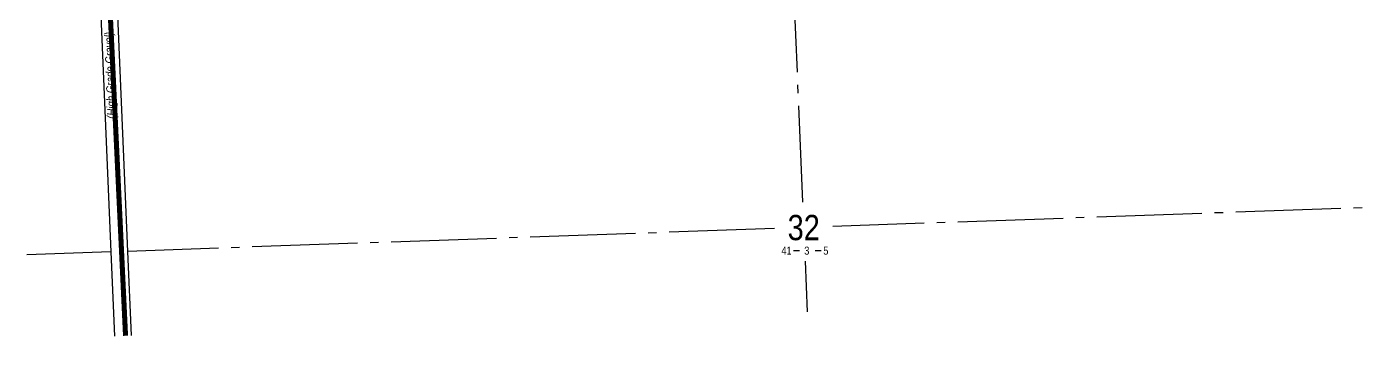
# Model space of a CAD drawing. Extents: x 665644 to 688844, y 5825051 to 5844826.
# Drawn here: x 675431 to 677013, y 5827943 to 5828313 of the extents above; entities that cross this region are included whole.
import ezdxf
from ezdxf.enums import TextEntityAlignment as Align

# ---------------------------------------------------------------- set-up
doc = ezdxf.new("R2010")
doc.units = 0
doc.header["$LTSCALE"] = 5
doc.linetypes.add('foc-QUARTERLINE', pattern=[33, 25, -3, 2, -3])
for name, color, linetype in [('10', 1, 'Continuous'), ('9', 3, 'Continuous'), ('AS-ROADS', 254, 'Continuous'), ('L-QSEC', 8, 'foc-QUARTERLINE'), ('L-SEC', 7, 'Continuous'), ('L-SECLBL', 7, 'Continuous')]:
    doc.layers.add(name, color=color, linetype=linetype)
doc.layers.add('T-TEXT', color=48, linetype='Continuous', lineweight=18)
doc.styles.add('80L', font='ARIALN.TTF', dxfattribs={"height": 10})
doc.styles.add('80LS', font='ARIALNI.TTF', dxfattribs={"height": 10})
doc.styles.add('SIMPLEX', font='ARIALN.TTF')

# ---------------------------------------------------------------- blocks, each defined once
blk = doc.blocks.new('L-SECLBL')
at = {"layer": '9', "color": 7}
for p, q in [((-5.1, -27.8), (-12.3, -27.8)), ((20.7, -27.8), (13.5, -27.8))]:
    blk.add_line(p, q, dxfattribs=at)
at = {"layer": '10', "color": 2, "style": 'SIMPLEX'}
blk.add_attdef('SEC', text='', height=30, dxfattribs=at).set_placement((0, 0), align=Align.MIDDLE)
at = {"layer": '10', "color": 5, "style": '80L'}
blk.add_attdef('TWP', text='', height=9.5, dxfattribs=at).set_placement((-14.4, -27.4), align=Align.MIDDLE_RIGHT)
blk.add_attdef('RGE', text='', height=9.5, dxfattribs=at).set_placement((3.6, -27.4), align=Align.MIDDLE_CENTER)
blk.add_attdef('MER', text='', height=9.5, dxfattribs=at).set_placement((23.2, -27.4), align=Align.MIDDLE_LEFT)

msp = doc.modelspace()

# ---------------------------------------------------------------- linework, layer by layer
at = {"layer": 'AS-ROADS', "const_width": 6, "flags": 128}
msp.add_lwpolyline([(675547.971, 5827946.22), (675504.71, 5828857.412)], dxfattribs=at)
at = {"layer": 'L-QSEC', "flags": 128}
for points in [[(676318.157, 5828878.329), (676351.493, 5828104.586)], [(677155.19, 5828102.985), (676387.227, 5828075.828)], [(676317.988, 5828073.384), (675550.679, 5828046.348)], [(675530.579, 5828045.669), (675430.641, 5828042.074)], [(676354.483, 5828034.651), (676357.029, 5827974.764)]]:
    msp.add_lwpolyline(points, dxfattribs=at)
at = {"layer": 'L-SEC', "flags": 128}
for points in [[(675550.679, 5828046.348), (675516.497, 5828849.073)], [(675496.398, 5828848.34), (675530.579, 5828045.669)], [(675530.579, 5828045.669), (675534.862, 5827945.758)], [(675554.957, 5827946.467), (675550.679, 5828046.348)]]:
    msp.add_lwpolyline(points, dxfattribs=at)

# ---------------------------------------------------------------- block references
at = {"layer": 'L-SECLBL'}
msp.add_blockref('L-SECLBL', (676352.784, 5828074.61), dxfattribs=at).add_auto_attribs({'SEC': '32', 'TWP': '41', 'RGE': '3', 'MER': '5'})

# ---------------------------------------------------------------- texts
at = {"layer": 'T-TEXT', "style": '80LS'}
msp.add_text('(High Grade Gravel)', height=10, rotation=91.988333, dxfattribs=at).set_placement((675529.521, 5828255.031), align=Align.MIDDLE_CENTER)

doc.saveas('drawing.dxf')
